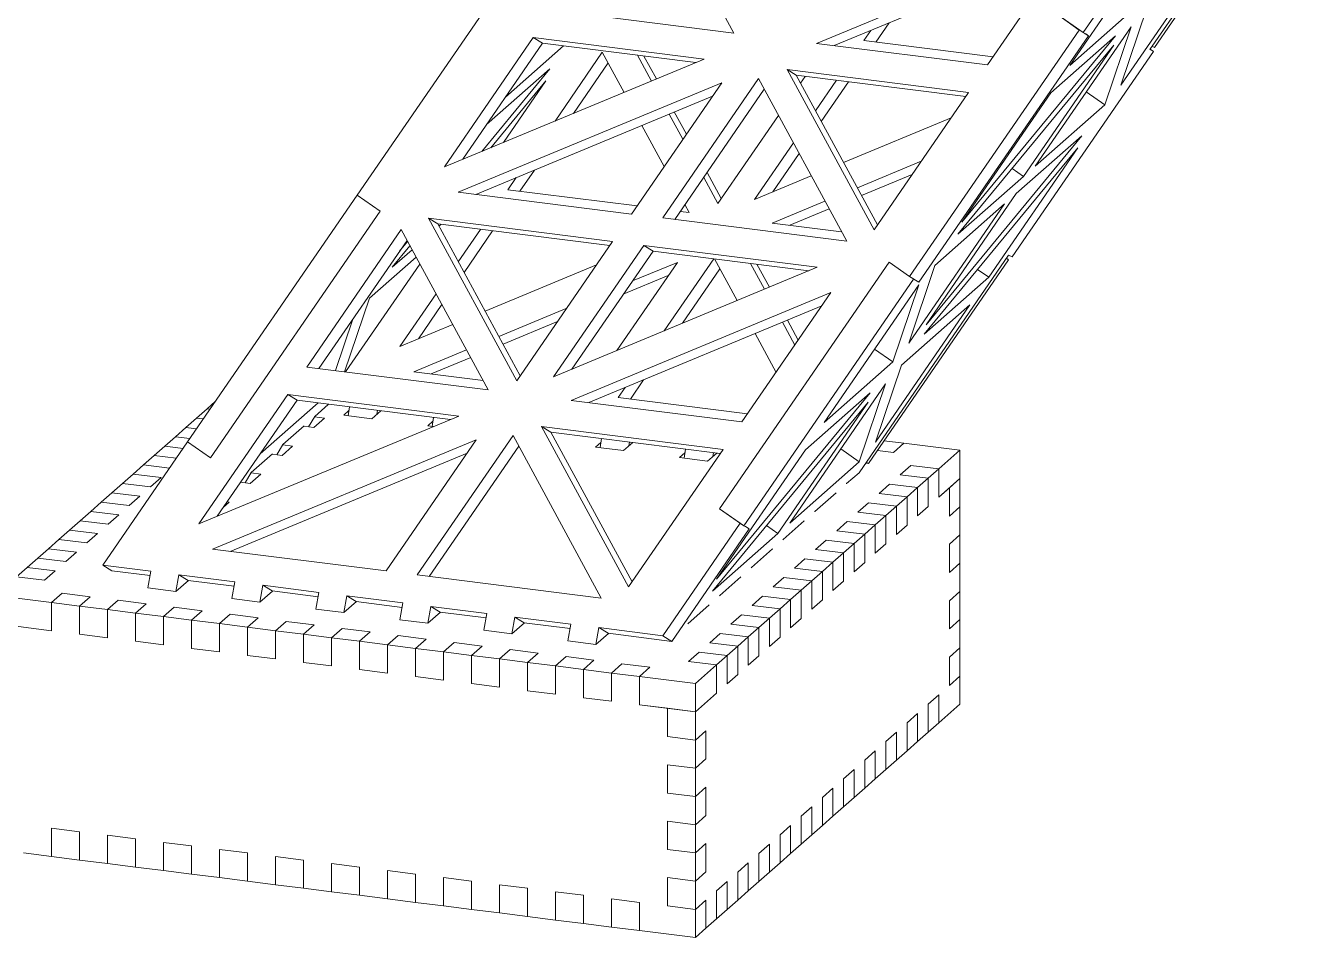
# Model space of a CAD drawing. Header units: millimetres. Extents: x 6136 to 7046, y 1563 to 2173.
# Drawn here: x 6804.89 to 6850.62, y 1646.09 to 1679 of the extents above; entities that cross this region are included whole.
import ezdxf

# ---------------------------------------------------------------- set-up
doc = ezdxf.new("R2010")
doc.units = ezdxf.units.MM
doc.header["$LTSCALE"] = 0.5
doc.layers.get('0').update_dxf_attribs({"color": 255})

# ---------------------------------------------------------------- blocks, each defined once
blk = doc.blocks.new('eiffel')
at = {"color": 3, "linetype": 'Continuous', "lineweight": 15}
for p, q in [((-62.982, -190.769), (-55.9, -180.473)), ((-62.758, -190.668), (-55.831, -180.598)), ((-88.205, -181.905), (-83.843, -189.935)), ((-66.332, -189.911), (-62.082, -183.733)), ((-62.265, -184.675), (-67.001, -191.559)), ((-79.689, -190.458), (-66.669, -185.057)), ((-71.126, -191.537), (-66.669, -185.057)), ((-94.215, -185.706), (-102.714, -198.062)), ((-78.809, -190.569), (-67.128, -185.723)), ((-64.438, -192.547), (-59.702, -185.663)), ((-63.563, -188.527), (-67.001, -191.559)), ((-83.843, -189.935), (-92.94, -188.789)), ((-66.332, -189.911), (-67.555, -189.065)), ((-67.555, -189.065), (-66.526, -189.785)), ((-64.438, -192.547), (-63.141, -188.695)), ((-77.327, -190.317), (-76.978, -189.81)), ((-76.721, -190.393), (-76.057, -189.428)), ((-75.025, -202.141), (-66.526, -189.785)), ((-68.734, -196.605), (-63.932, -189.624)), ((-66.526, -189.785), (-66.423, -189.848)), ((-63.932, -189.624), (-65.247, -193.53)), ((-93.887, -190.164), (-98.344, -196.644)), ((-93.424, -190.449), (-97.423, -196.262)), ((-93.887, -190.164), (-85.324, -191.243)), ((-93.424, -190.449), (-93.887, -190.164)), ((-93.424, -190.449), (-85.742, -191.417)), ((-71.126, -191.537), (-79.689, -190.458)), ((-70.848, -191.133), (-77.327, -190.317)), ((-74.563, -202.425), (-66.063, -190.069)), ((-64.711, -190.08), (-72.404, -199.414)), ((-67.947, -192.934), (-64.711, -190.08)), ((-66.157, -189.995), (-66.332, -189.911)), ((-66.279, -189.936), (-66.063, -190.069)), ((-66.195, -189.977), (-66.063, -190.069)), ((-66.161, -190), (-66.157, -189.995)), ((-92.372, -190.581), (-95.279, -193.145)), ((-90.43, -190.902), (-92.798, -194.344)), ((-90.43, -190.902), (-89.34, -192.909)), ((-87.97, -192.341), (-88.672, -191.047)), ((-87.718, -192.236), (-88.341, -191.089)), ((-72.609, -200.022), (-64.801, -190.549)), ((-69.891, -201.15), (-62.808, -190.854)), ((-64.801, -190.549), (-69.324, -197.125)), ((-62.808, -190.854), (-62.982, -190.769)), ((-62.965, -190.745), (-62.808, -190.854)), ((-62.867, -190.601), (-62.758, -190.668)), ((-85.324, -191.243), (-98.344, -196.644)), ((-93.055, -191.725), (-96.469, -195.866)), ((-96.225, -194.52), (-93.055, -191.725)), ((-90.14, -191.436), (-91.877, -193.962)), ((-81.17, -191.767), (-72.073, -192.913)), ((-76.808, -199.797), (-81.17, -191.767)), ((-80.707, -192.051), (-81.17, -191.767)), ((-97.656, -197.911), (-84.441, -192.43)), ((-96.018, -195.68), (-93.259, -192.332)), ((-95.38, -195.415), (-93.259, -192.332)), ((-84.441, -192.43), (-88.965, -199.006)), ((-87.403, -199.203), (-82.601, -192.222)), ((-82.601, -192.222), (-78.178, -200.365)), ((-76.636, -199.547), (-80.707, -192.051)), ((-80.707, -192.051), (-72.216, -193.121)), ((-80.256, -192.108), (-80.491, -192.449)), ((-79.742, -193.828), (-78.694, -192.305)), ((-79.452, -194.362), (-78.089, -192.381)), ((-86.797, -199.279), (-82.311, -192.757)), ((-76.808, -199.797), (-72.073, -192.913)), ((-67.947, -192.934), (-72.404, -199.414)), ((-65.247, -193.53), (-66.177, -192.887)), ((-96.775, -198.022), (-84.9, -193.096)), ((-65.247, -193.53), (-68.734, -196.605)), ((-86.386, -195.257), (-87.07, -193.996)), ((-86.214, -195.006), (-86.819, -193.892)), ((-81.601, -194.063), (-84.637, -198.476)), ((-72.946, -194.183), (-78.335, -196.418)), ((-88.441, -194.565), (-87.324, -196.62)), ((-82.797, -198.269), (-80.852, -195.442)), ((-66.395, -195.083), (-74.204, -204.557)), ((-69.68, -197.98), (-66.395, -195.083)), ((-81.876, -197.887), (-80.562, -195.977)), ((-74.294, -205.025), (-66.6, -195.691)), ((-71.057, -202.171), (-66.6, -195.691)), ((-93.83, -196.8), (-94.56, -197.862)), ((-77.647, -197.685), (-74.441, -196.355)), ((-69.896, -196.73), (-69.324, -197.125)), ((-94.75, -197.182), (-95.165, -197.786)), ((-84.637, -198.476), (-85.347, -197.17)), ((-84.465, -198.226), (-85.174, -196.92)), ((-79.957, -197.091), (-82.797, -198.269)), ((-77.436, -198.074), (-74.899, -197.021)), ((-69.324, -197.125), (-72.609, -200.022)), ((-111.213, -210.418), (-102.714, -198.062)), ((-101.568, -198.863), (-102.714, -198.062)), ((-88.965, -199.006), (-97.656, -197.911)), ((-88.687, -198.602), (-95.165, -197.786)), ((-74.204, -204.557), (-69.68, -197.98)), ((-86.285, -198.534), (-86.069, -198.932)), ((-81.914, -199.455), (-79.269, -198.358)), ((-81.034, -199.566), (-79.058, -198.746)), ((-70.271, -198.501), (-75.073, -205.482)), ((-73.757, -201.576), (-70.271, -198.501)), ((-110.067, -211.22), (-101.568, -198.863)), ((-99.136, -199.22), (-89.911, -200.382)), ((-94.713, -207.363), (-99.136, -199.22)), ((-98.674, -199.504), (-99.136, -199.22)), ((-78.178, -200.365), (-87.403, -199.203)), ((-86.069, -198.932), (-86.519, -198.875)), ((-100.506, -199.788), (-105.242, -206.672)), ((-100.506, -199.788), (-96.145, -207.818)), ((-94.541, -207.113), (-98.674, -199.504)), ((-98.674, -199.504), (-90.055, -200.59)), ((-98.523, -199.523), (-98.618, -199.607)), ((-96.533, -199.774), (-97.647, -201.394)), ((-95.927, -199.85), (-97.357, -201.928)), ((-78.434, -199.894), (-81.914, -199.455)), ((-100.216, -200.323), (-104.636, -206.749)), ((-100.953, -201.666), (-100.069, -200.594)), ((-100.187, -200.377), (-100.591, -200.867)), ((-89.911, -200.382), (-94.713, -207.363)), ((-92.873, -207.155), (-88.349, -200.579)), ((-88.349, -200.579), (-79.659, -201.674)), ((-88.349, -200.579), (-87.887, -200.863)), ((-102.101, -203.22), (-99.763, -201.158)), ((-99.961, -200.792), (-100.953, -201.666)), ((-91.952, -206.773), (-87.887, -200.863)), ((-87.887, -200.863), (-80.077, -201.847)), ((-87.327, -204.855), (-84.845, -201.246)), ((-84.809, -201.251), (-83.675, -203.34)), ((-77.564, -211.968), (-70.065, -201.066)), ((-77.088, -211.501), (-70.067, -201.294)), ((-70.176, -201.227), (-70.067, -201.294)), ((-70.067, -201.294), (-70.172, -201.221)), ((-70.065, -201.066), (-69.891, -201.15)), ((-103.292, -206.918), (-99.572, -201.509)), ((-90.718, -201.555), (-96.302, -203.871)), ((-79.659, -201.674), (-92.873, -207.155)), ((-86.667, -201.427), (-89.702, -205.84)), ((-88.917, -202.36), (-86.667, -201.427)), ((-86.406, -204.473), (-84.536, -201.754)), ((-84.554, -213.777), (-76.055, -201.421)), ((-82.304, -202.771), (-83.007, -201.478)), ((-82.053, -202.667), (-82.676, -201.519)), ((-75.025, -202.141), (-76.055, -201.421)), ((-75.073, -205.482), (-73.757, -201.576)), ((-71.057, -202.171), (-71.62, -201.782)), ((-89.375, -203.026), (-87.125, -202.093)), ((-83.33, -214.623), (-74.831, -202.267)), ((-74.567, -202.558), (-79.302, -209.442)), ((-74.567, -202.558), (-75.864, -206.41)), ((-74.563, -202.425), (-75.025, -202.141)), ((-74.831, -202.267), (-74.923, -202.204)), ((-74.831, -202.267), (-74.778, -202.292)), ((-71.057, -202.171), (-74.294, -205.025)), ((-103.344, -206.911), (-102.101, -203.22)), ((-98.758, -203.008), (-100.569, -205.641)), ((-91.991, -208.342), (-78.971, -202.941)), ((-83.428, -209.421), (-78.971, -202.941)), ((-98.467, -203.542), (-99.648, -205.259)), ((-95.614, -205.138), (-92.213, -203.727)), ((-91.11, -208.453), (-79.429, -203.607)), ((-76.739, -210.431), (-72.004, -203.547)), ((-75.442, -206.579), (-72.004, -203.547)), ((-102.936, -204.277), (-103.804, -206.853)), ((-95.402, -205.527), (-92.671, -204.394)), ((-80.782, -205.574), (-81.405, -204.427)), ((-80.61, -205.324), (-81.154, -204.322)), ((-97.923, -204.544), (-100.569, -205.641)), ((-82.775, -204.995), (-81.72, -206.938)), ((-75.864, -206.41), (-76.78, -205.776)), ((-99.881, -206.908), (-97.235, -205.811)), ((-99, -207.019), (-97.024, -206.2)), ((-75.864, -206.41), (-79.302, -209.442)), ((-96.145, -207.818), (-105.242, -206.672)), ((-99.881, -206.908), (-96.401, -207.347)), ((-76.739, -210.431), (-75.442, -206.579)), ((-89.023, -208.276), (-88.359, -207.311)), ((-81.035, -214.488), (-76.233, -207.507)), ((-76.233, -207.507), (-77.549, -211.413)), ((-106.188, -208.048), (-110.645, -214.528)), ((-106.188, -208.048), (-97.625, -209.127)), ((-105.726, -208.332), (-106.188, -208.048)), ((-89.628, -208.2), (-89.28, -207.693)), ((-89.628, -208.2), (-83.15, -209.016)), ((-77.012, -207.964), (-84.706, -217.298)), ((-80.249, -210.818), (-77.012, -207.964)), ((-110.234, -208.76), (-110.764, -209.228)), ((-110.234, -208.76), (-109.825, -208.399)), ((-110.086, -208.779), (-110.234, -208.76)), ((-105.726, -208.332), (-109.724, -214.146)), ((-107.58, -211.028), (-104.673, -208.465)), ((-105.726, -208.332), (-98.043, -209.3)), ((-104.843, -209.155), (-104.163, -208.556)), ((-104.163, -208.556), (-104.146, -208.531)), ((-103.125, -208.854), (-103.39, -209.088)), ((-103.091, -208.664), (-103.171, -209.116)), ((-101.987, -209.265), (-101.529, -208.861)), ((-101.721, -209.031), (-101.688, -208.841)), ((-83.428, -209.421), (-91.991, -208.342)), ((-84.91, -217.906), (-77.102, -208.432)), ((-77.102, -208.432), (-81.626, -215.009)), ((-111.295, -209.696), (-110.764, -209.228)), ((-110.424, -209.271), (-110.764, -209.228)), ((-97.625, -209.127), (-110.645, -214.528)), ((-105.15, -209.668), (-104.843, -209.155)), ((-104.887, -209.701), (-104.356, -209.233)), ((-104.356, -209.233), (-104.852, -209.171)), ((-103.39, -209.088), (-101.987, -209.265)), ((-98.915, -209.384), (-99.18, -209.618)), ((-98.881, -209.194), (-98.962, -209.646)), ((-112.355, -210.631), (-111.825, -210.163)), ((-111.295, -209.696), (-111.825, -210.163)), ((-111.101, -210.255), (-111.825, -210.163)), ((-110.763, -209.763), (-111.295, -209.696)), ((-106.434, -210.558), (-105.373, -209.623)), ((-105.39, -209.638), (-104.887, -209.701)), ((-105.373, -209.623), (-105.382, -209.639)), ((-99.704, -217.087), (-94.903, -210.106)), ((-99.18, -209.618), (-98.897, -209.654)), ((-94.903, -210.106), (-90.48, -218.249)), ((-93.471, -209.65), (-84.374, -210.796)), ((-89.11, -217.68), (-93.471, -209.65)), ((-93.009, -209.934), (-93.471, -209.65)), ((-88.937, -217.43), (-93.009, -209.934)), ((-93.009, -209.934), (-84.517, -211.004)), ((-111.213, -210.418), (-115.463, -216.596)), ((-112.355, -210.631), (-112.886, -211.099)), ((-111.439, -210.746), (-112.355, -210.631)), ((-111.213, -210.418), (-110.067, -211.22)), ((-110.063, -211.214), (-111.213, -210.418)), ((-109.957, -215.795), (-96.743, -210.313)), ((-106.741, -211.071), (-106.434, -210.558)), ((-106.478, -211.104), (-105.947, -210.637)), ((-105.947, -210.637), (-106.443, -210.574)), ((-96.743, -210.313), (-101.267, -216.89)), ((-99.099, -217.163), (-94.612, -210.64)), ((-90.496, -210.445), (-90.762, -210.679)), ((-90.762, -210.679), (-89.359, -210.856)), ((-90.463, -210.255), (-90.543, -210.707)), ((-89.359, -210.856), (-88.901, -210.452)), ((-89.11, -217.68), (-84.374, -210.796)), ((-89.093, -210.622), (-89.06, -210.432)), ((-86.253, -210.785), (-86.334, -211.237)), ((-80.249, -210.818), (-84.706, -217.298)), ((-78.478, -210.77), (-77.549, -211.413)), ((-76.643, -210.854), (-75.841, -210.955)), ((-76.305, -210.362), (-75.311, -210.488)), ((-75.841, -210.955), (-75.311, -210.488)), ((-72.504, -210.841), (-75.311, -210.488)), ((-73.565, -211.777), (-72.504, -210.841)), ((-72.504, -210.841), (-72.504, -212.255)), ((-113.416, -211.566), (-112.886, -211.099)), ((-111.778, -211.238), (-112.886, -211.099)), ((-109.077, -215.906), (-97.201, -210.979)), ((-108.025, -211.961), (-106.964, -211.026)), ((-106.981, -211.041), (-106.478, -211.104)), ((-106.964, -211.026), (-106.973, -211.042)), ((-86.287, -210.975), (-86.552, -211.209)), ((-86.552, -211.209), (-85.149, -211.386)), ((-85.149, -211.386), (-84.691, -210.982)), ((-84.884, -211.152), (-84.85, -210.962)), ((-81.035, -214.488), (-77.549, -211.413)), ((-77.231, -211.483), (-77.088, -211.501)), ((-77.197, -211.434), (-77.088, -211.501)), ((-114.477, -212.502), (-113.946, -212.034)), ((-113.416, -211.566), (-113.946, -212.034)), ((-112.543, -212.211), (-113.946, -212.034)), ((-112.116, -211.73), (-113.416, -211.566)), ((-108.332, -212.474), (-108.025, -211.961)), ((-108.069, -212.507), (-107.538, -212.04)), ((-107.538, -212.04), (-108.034, -211.977)), ((-78.183, -212.514), (-77.564, -211.968)), ((-74.968, -211.6), (-75.499, -212.067)), ((-75.499, -212.067), (-74.095, -212.244)), ((-74.968, -211.6), (-73.565, -211.777)), ((-73.565, -211.777), (-74.095, -212.244)), ((-73.565, -213.191), (-73.565, -211.777)), ((-114.477, -212.502), (-115.007, -212.97)), ((-113.074, -212.679), (-114.477, -212.502)), ((-113.074, -212.679), (-112.543, -212.211)), ((-108.555, -212.446), (-108.069, -212.507)), ((-78.193, -212.53), (-78.183, -212.514)), ((-76.029, -212.535), (-76.559, -213.003)), ((-76.029, -212.535), (-74.626, -212.712)), ((-74.626, -212.712), (-75.156, -213.18)), ((-74.626, -212.712), (-74.095, -212.244)), ((-74.626, -214.126), (-74.626, -212.712)), ((-74.095, -212.244), (-74.095, -213.658)), ((-72.504, -212.255), (-73.565, -213.191)), ((-73.035, -212.723), (-73.565, -213.191)), ((-73.035, -212.723), (-72.504, -212.255)), ((-73.035, -212.723), (-73.035, -214.137)), ((-72.504, -212.255), (-72.504, -213.67)), ((-115.537, -213.437), (-115.007, -212.97)), ((-113.604, -213.146), (-115.007, -212.97)), ((-114.134, -213.614), (-113.604, -213.146)), ((-79.774, -213.917), (-78.714, -212.982)), ((-78.714, -212.982), (-78.723, -212.997)), ((-76.559, -213.003), (-75.156, -213.18)), ((-75.686, -213.647), (-75.156, -213.18)), ((-75.156, -213.18), (-75.156, -214.594)), ((-116.598, -214.373), (-116.068, -213.905)), ((-115.537, -213.437), (-116.068, -213.905)), ((-114.665, -214.082), (-116.068, -213.905)), ((-114.134, -213.614), (-115.537, -213.437)), ((-109.413, -213.693), (-109.129, -213.443)), ((-109.129, -213.443), (-109.232, -213.43)), ((-83.33, -214.623), (-84.554, -213.777)), ((-84.554, -213.777), (-83.525, -214.497)), ((-79.784, -213.933), (-79.774, -213.917)), ((-77.09, -213.471), (-77.62, -213.938)), ((-77.62, -213.938), (-76.217, -214.115)), ((-77.09, -213.471), (-75.686, -213.647)), ((-75.686, -213.647), (-76.217, -214.115)), ((-75.686, -215.062), (-75.686, -213.647)), ((-74.095, -213.658), (-74.626, -214.126)), ((-73.035, -214.137), (-72.504, -213.67)), ((-72.504, -215.084), (-72.504, -213.67)), ((-116.598, -214.373), (-117.128, -214.84)), ((-115.195, -214.549), (-116.598, -214.373)), ((-115.195, -214.549), (-114.665, -214.082)), ((-87.401, -220.132), (-83.525, -214.497)), ((-83.525, -214.497), (-83.422, -214.56)), ((-83.156, -214.707), (-83.33, -214.623)), ((-83.277, -214.649), (-83.062, -214.781)), ((-81.626, -215.009), (-82.197, -214.614)), ((-81.365, -215.32), (-80.305, -214.385)), ((-80.305, -214.385), (-80.314, -214.401)), ((-78.15, -214.406), (-78.681, -214.874)), ((-78.15, -214.406), (-76.747, -214.583)), ((-76.747, -214.583), (-77.277, -215.05)), ((-76.747, -214.583), (-76.217, -214.115)), ((-76.747, -215.997), (-76.747, -214.583)), ((-76.217, -214.115), (-76.217, -215.529)), ((-75.156, -214.594), (-75.686, -215.062)), ((-117.659, -215.308), (-118.189, -215.776)), ((-117.659, -215.308), (-117.128, -214.84)), ((-116.256, -215.485), (-117.659, -215.308)), ((-115.725, -215.017), (-117.128, -214.84)), ((-116.256, -215.485), (-115.725, -215.017)), ((-86.938, -220.416), (-83.062, -214.781)), ((-84.91, -217.906), (-81.626, -215.009)), ((-83.194, -214.689), (-83.062, -214.781)), ((-83.16, -214.713), (-83.156, -214.707)), ((-78.681, -214.874), (-77.277, -215.05)), ((-77.808, -215.518), (-77.277, -215.05)), ((-77.277, -215.05), (-77.277, -216.465)), ((-72.504, -215.084), (-73.035, -215.551)), ((-72.504, -215.084), (-72.504, -216.498)), ((-118.719, -216.244), (-118.189, -215.776)), ((-116.786, -215.953), (-118.189, -215.776)), ((-109.957, -215.795), (-101.267, -216.89)), ((-82.956, -216.723), (-81.896, -215.788)), ((-81.896, -215.788), (-81.905, -215.804)), ((-81.375, -215.336), (-81.365, -215.32)), ((-79.211, -215.341), (-79.741, -215.809)), ((-79.741, -215.809), (-78.338, -215.986)), ((-79.211, -215.341), (-77.808, -215.518)), ((-77.808, -215.518), (-78.338, -215.986)), ((-77.808, -216.932), (-77.808, -215.518)), ((-76.217, -215.529), (-76.747, -215.997)), ((-73.035, -215.551), (-73.035, -216.966)), ((-118.719, -216.244), (-119.25, -216.711)), ((-117.316, -216.42), (-118.719, -216.244)), ((-117.316, -216.42), (-116.786, -215.953)), ((-80.272, -216.277), (-80.802, -216.745)), ((-80.272, -216.277), (-78.868, -216.454)), ((-78.868, -216.454), (-79.399, -216.921)), ((-78.868, -216.454), (-78.338, -215.986)), ((-78.868, -217.868), (-78.868, -216.454)), ((-78.338, -215.986), (-78.338, -217.4)), ((-77.277, -216.465), (-77.808, -216.932)), ((-73.035, -216.966), (-72.504, -216.498)), ((-72.504, -217.912), (-72.504, -216.498)), ((-119.78, -217.179), (-119.25, -216.711)), ((-118.377, -217.356), (-119.78, -217.179)), ((-117.847, -216.888), (-119.25, -216.711)), ((-118.377, -217.356), (-117.847, -216.888)), ((-115.463, -216.596), (-113.052, -216.9)), ((-115.001, -216.88), (-115.463, -216.596)), ((-115.001, -216.88), (-113.091, -217.121)), ((-113.052, -216.9), (-113.201, -217.741)), ((-111.798, -217.917), (-111.648, -217.077)), ((-111.648, -217.077), (-108.842, -217.43)), ((-111.186, -217.361), (-111.648, -217.077)), ((-99.704, -217.087), (-90.48, -218.249)), ((-84.547, -218.126), (-83.487, -217.191)), ((-83.487, -217.191), (-83.496, -217.207)), ((-82.966, -216.739), (-82.956, -216.723)), ((-81.332, -217.212), (-81.863, -217.68)), ((-81.332, -217.212), (-79.929, -217.389)), ((-80.802, -216.745), (-79.399, -216.921)), ((-79.929, -217.389), (-79.399, -216.921)), ((-79.399, -216.921), (-79.399, -218.336)), ((-113.201, -217.741), (-111.798, -217.917)), ((-111.798, -217.917), (-111.169, -217.363)), ((-111.19, -217.381), (-111.186, -217.361)), ((-111.186, -217.361), (-108.881, -217.651)), ((-108.842, -217.43), (-108.991, -218.271)), ((-107.588, -218.448), (-107.439, -217.607)), ((-107.439, -217.607), (-104.633, -217.961)), ((-106.977, -217.891), (-107.439, -217.607)), ((-81.863, -217.68), (-80.459, -217.857)), ((-79.929, -217.389), (-80.459, -217.857)), ((-79.929, -218.803), (-79.929, -217.389)), ((-78.338, -217.4), (-78.868, -217.868)), ((-120.841, -218.114), (-118.034, -218.468)), ((-117.504, -218), (-118.034, -218.468)), ((-118.034, -218.468), (-118.034, -219.882)), ((-116.631, -218.645), (-118.034, -218.468)), ((-116.101, -218.177), (-117.504, -218)), ((-116.101, -218.177), (-116.631, -218.645)), ((-114.698, -218.354), (-115.228, -218.821)), ((-113.295, -218.531), (-114.698, -218.354)), ((-108.991, -218.271), (-107.588, -218.448)), ((-107.588, -218.448), (-106.96, -217.893)), ((-106.98, -217.911), (-106.977, -217.891)), ((-106.977, -217.891), (-104.672, -218.182)), ((-104.633, -217.961), (-104.782, -218.801)), ((-103.379, -218.978), (-103.23, -218.137)), ((-103.379, -218.978), (-102.75, -218.424)), ((-103.23, -218.137), (-100.424, -218.491)), ((-102.767, -218.422), (-103.23, -218.137)), ((-102.771, -218.442), (-102.767, -218.422)), ((-102.767, -218.422), (-100.463, -218.712)), ((-84.557, -218.142), (-84.547, -218.126)), ((-82.393, -218.148), (-82.923, -218.615)), ((-82.393, -218.148), (-80.99, -218.324)), ((-80.99, -218.324), (-81.52, -218.792)), ((-80.99, -218.324), (-80.459, -217.857)), ((-80.99, -219.739), (-80.99, -218.324)), ((-80.459, -217.857), (-80.459, -219.271)), ((-79.399, -218.336), (-79.929, -218.803)), ((-72.504, -217.912), (-73.035, -218.38)), ((-73.035, -218.38), (-73.035, -219.794)), ((-72.504, -217.912), (-72.504, -219.326)), ((-116.631, -220.059), (-116.631, -218.645)), ((-116.631, -218.645), (-115.228, -218.821)), ((-115.228, -218.821), (-115.228, -220.236)), ((-113.825, -218.998), (-115.228, -218.821)), ((-113.295, -218.531), (-113.825, -218.998)), ((-113.825, -220.412), (-113.825, -218.998)), ((-113.825, -218.998), (-112.422, -219.175)), ((-111.892, -218.707), (-112.422, -219.175)), ((-110.489, -218.884), (-111.892, -218.707)), ((-110.489, -218.884), (-111.019, -219.352)), ((-109.085, -219.061), (-109.616, -219.529)), ((-107.682, -219.238), (-109.085, -219.061)), ((-104.782, -218.801), (-103.379, -218.978)), ((-100.424, -218.491), (-100.573, -219.332)), ((-99.17, -219.508), (-99.02, -218.668)), ((-99.17, -219.508), (-98.541, -218.954)), ((-99.02, -218.668), (-96.214, -219.021)), ((-98.558, -218.952), (-99.02, -218.668)), ((-98.561, -218.972), (-98.558, -218.952)), ((-98.558, -218.952), (-96.253, -219.242)), ((-96.214, -219.021), (-96.363, -219.862)), ((-86.138, -219.53), (-85.078, -218.594)), ((-85.078, -218.594), (-85.087, -218.61)), ((-83.454, -219.083), (-83.984, -219.551)), ((-83.454, -219.083), (-82.05, -219.26)), ((-82.923, -218.615), (-81.52, -218.792)), ((-82.05, -219.26), (-81.52, -218.792)), ((-81.52, -218.792), (-81.52, -220.206)), ((-118.034, -219.882), (-120.841, -219.529)), ((-112.422, -219.175), (-112.422, -220.589)), ((-111.019, -219.352), (-112.422, -219.175)), ((-111.019, -220.766), (-111.019, -219.352)), ((-111.019, -219.352), (-109.616, -219.529)), ((-109.616, -219.529), (-109.616, -220.943)), ((-108.213, -219.705), (-109.616, -219.529)), ((-107.682, -219.238), (-108.213, -219.705)), ((-108.213, -221.12), (-108.213, -219.705)), ((-108.213, -219.705), (-106.81, -219.882)), ((-106.279, -219.414), (-106.81, -219.882)), ((-104.876, -219.591), (-106.279, -219.414)), ((-104.876, -219.591), (-105.406, -220.059)), ((-100.573, -219.332), (-99.17, -219.508)), ((-94.96, -220.039), (-94.811, -219.198)), ((-94.96, -220.039), (-94.332, -219.484)), ((-94.811, -219.198), (-92.005, -219.551)), ((-94.349, -219.482), (-94.811, -219.198)), ((-94.352, -219.502), (-94.349, -219.482)), ((-94.349, -219.482), (-92.044, -219.773)), ((-92.005, -219.551), (-92.154, -220.392)), ((-90.751, -220.569), (-90.602, -219.728)), ((-90.602, -219.728), (-87.401, -220.132)), ((-90.139, -220.013), (-90.602, -219.728)), ((-86.148, -219.545), (-86.138, -219.53)), ((-83.984, -219.551), (-82.581, -219.728)), ((-83.111, -220.195), (-82.581, -219.728)), ((-82.05, -219.26), (-82.581, -219.728)), ((-82.581, -219.728), (-82.581, -221.142)), ((-82.05, -220.674), (-82.05, -219.26)), ((-80.459, -219.271), (-80.99, -219.739)), ((-73.035, -219.794), (-72.504, -219.326)), ((-72.504, -220.741), (-72.504, -219.326)), ((-115.228, -220.236), (-116.631, -220.059)), ((-106.81, -219.882), (-106.81, -221.296)), ((-105.406, -220.059), (-106.81, -219.882)), ((-105.406, -221.473), (-105.406, -220.059)), ((-105.406, -220.059), (-104.003, -220.236)), ((-103.473, -219.768), (-104.003, -220.236)), ((-104.003, -220.236), (-104.003, -221.65)), ((-102.6, -220.412), (-104.003, -220.236)), ((-102.07, -219.945), (-103.473, -219.768)), ((-102.07, -219.945), (-102.6, -220.412)), ((-100.667, -220.122), (-101.197, -220.589)), ((-99.264, -220.298), (-100.667, -220.122)), ((-99.264, -220.298), (-99.794, -220.766)), ((-96.363, -219.862), (-94.96, -220.039)), ((-90.751, -220.569), (-90.122, -220.015)), ((-90.143, -220.033), (-90.139, -220.013)), ((-90.139, -220.013), (-86.938, -220.416)), ((-86.938, -220.416), (-87.401, -220.132)), ((-84.514, -220.018), (-85.044, -220.486)), ((-84.514, -220.018), (-83.111, -220.195)), ((-83.111, -220.195), (-83.641, -220.663)), ((-83.111, -221.609), (-83.111, -220.195)), ((-81.52, -220.206), (-82.05, -220.674)), ((-112.422, -220.589), (-113.825, -220.412)), ((-109.616, -220.943), (-111.019, -220.766)), ((-102.6, -221.827), (-102.6, -220.412)), ((-102.6, -220.412), (-101.197, -220.589)), ((-101.197, -220.589), (-101.197, -222.003)), ((-99.794, -220.766), (-101.197, -220.589)), ((-99.794, -222.18), (-99.794, -220.766)), ((-99.794, -220.766), (-98.391, -220.943)), ((-97.86, -220.475), (-98.391, -220.943)), ((-98.391, -220.943), (-98.391, -222.357)), ((-96.988, -221.12), (-98.391, -220.943)), ((-96.457, -220.652), (-97.86, -220.475)), ((-96.457, -220.652), (-96.988, -221.12)), ((-95.054, -220.829), (-95.585, -221.296)), ((-93.651, -221.005), (-95.054, -220.829)), ((-93.651, -221.005), (-94.181, -221.473)), ((-92.154, -220.392), (-90.751, -220.569)), ((-85.575, -220.954), (-86.105, -221.422)), ((-85.575, -220.954), (-84.172, -221.131)), ((-85.044, -220.486), (-83.641, -220.663)), ((-84.172, -221.131), (-83.641, -220.663)), ((-83.641, -220.663), (-83.641, -222.077)), ((-72.504, -220.741), (-73.035, -221.208)), ((-72.504, -220.741), (-72.504, -222.155)), ((-106.81, -221.296), (-108.213, -221.12)), ((-104.003, -221.65), (-105.406, -221.473)), ((-96.988, -222.534), (-96.988, -221.12)), ((-96.988, -221.12), (-95.585, -221.296)), ((-95.585, -221.296), (-95.585, -222.711)), ((-94.181, -221.473), (-95.585, -221.296)), ((-94.181, -222.887), (-94.181, -221.473)), ((-94.181, -221.473), (-92.778, -221.65)), ((-92.248, -221.182), (-92.778, -221.65)), ((-92.778, -221.65), (-92.778, -223.064)), ((-91.375, -221.827), (-92.778, -221.65)), ((-90.845, -221.359), (-92.248, -221.182)), ((-90.845, -221.359), (-91.375, -221.827)), ((-89.442, -221.536), (-89.972, -222.003)), ((-88.039, -221.713), (-89.442, -221.536)), ((-86.105, -221.422), (-84.702, -221.598)), ((-85.763, -222.534), (-84.702, -221.598)), ((-84.172, -221.131), (-84.702, -221.598)), ((-84.702, -221.598), (-84.702, -223.013)), ((-84.172, -222.545), (-84.172, -221.131)), ((-82.581, -221.142), (-83.111, -221.609)), ((-73.035, -221.208), (-73.035, -222.623)), ((-101.197, -222.003), (-102.6, -221.827)), ((-98.391, -222.357), (-99.794, -222.18)), ((-91.375, -223.241), (-91.375, -221.827)), ((-91.375, -221.827), (-89.972, -222.003)), ((-89.972, -222.003), (-89.972, -223.418)), ((-88.569, -222.18), (-89.972, -222.003)), ((-88.039, -221.713), (-88.569, -222.18)), ((-88.569, -223.594), (-88.569, -222.18)), ((-88.569, -222.18), (-85.763, -222.534)), ((-83.641, -222.077), (-84.172, -222.545)), ((-73.035, -222.623), (-72.504, -222.155)), ((-72.504, -223.569), (-72.504, -222.155)), ((-95.585, -222.711), (-96.988, -222.534)), ((-92.778, -223.064), (-94.181, -222.887)), ((-85.763, -222.534), (-85.763, -223.948)), ((-89.972, -223.418), (-91.375, -223.241)), ((-84.702, -223.013), (-85.763, -223.948)), ((-73.565, -223.09), (-74.095, -223.558)), ((-74.095, -223.558), (-74.095, -224.972)), ((-73.565, -223.09), (-73.565, -224.504)), ((-87.166, -223.771), (-88.569, -223.594)), ((-85.763, -223.948), (-88.569, -223.594)), ((-87.166, -223.771), (-87.166, -225.185)), ((-87.166, -223.771), (-85.763, -223.948)), ((-85.763, -223.948), (-85.763, -225.362)), ((-74.626, -224.026), (-75.156, -224.493)), ((-74.626, -224.026), (-74.626, -225.44)), ((-73.565, -224.504), (-72.504, -223.569)), ((-75.156, -224.493), (-75.156, -225.908)), ((-73.565, -224.504), (-74.095, -224.972)), ((-87.166, -225.185), (-85.763, -225.362)), ((-85.232, -224.894), (-85.763, -225.362)), ((-85.763, -226.776), (-85.763, -225.362)), ((-85.232, -226.309), (-85.232, -224.894)), ((-75.686, -224.961), (-76.217, -225.429)), ((-76.217, -225.429), (-76.217, -226.843)), ((-75.686, -224.961), (-75.686, -226.375)), ((-74.626, -225.44), (-75.156, -225.908)), ((-74.626, -225.44), (-74.095, -224.972)), ((-76.747, -225.896), (-77.277, -226.364)), ((-76.747, -225.896), (-76.747, -227.311)), ((-75.686, -226.375), (-75.156, -225.908)), ((-85.763, -226.776), (-87.166, -226.6)), ((-87.166, -226.6), (-87.166, -228.014)), ((-85.232, -226.309), (-85.763, -226.776)), ((-77.277, -226.364), (-77.277, -227.778)), ((-75.686, -226.375), (-76.217, -226.843)), ((-85.763, -226.776), (-85.763, -228.191)), ((-77.808, -226.832), (-78.338, -227.3)), ((-78.338, -227.3), (-78.338, -228.714)), ((-77.808, -226.832), (-77.808, -228.246)), ((-76.747, -227.311), (-77.277, -227.778)), ((-76.747, -227.311), (-76.217, -226.843)), ((-85.232, -227.723), (-85.763, -228.191)), ((-85.232, -229.137), (-85.232, -227.723)), ((-78.868, -227.767), (-79.399, -228.235)), ((-78.868, -227.767), (-78.868, -229.182)), ((-77.808, -228.246), (-77.277, -227.778)), ((-87.166, -228.014), (-85.763, -228.191)), ((-85.763, -229.605), (-85.763, -228.191)), ((-79.399, -228.235), (-79.399, -229.649)), ((-77.808, -228.246), (-78.338, -228.714)), ((-85.232, -229.137), (-85.763, -229.605)), ((-79.929, -228.703), (-80.459, -229.17)), ((-80.459, -229.17), (-80.459, -230.585)), ((-79.929, -228.703), (-79.929, -230.117)), ((-78.868, -229.182), (-79.399, -229.649)), ((-78.868, -229.182), (-78.338, -228.714)), ((-116.631, -229.958), (-118.034, -229.782)), ((-118.034, -229.782), (-118.034, -231.196)), ((-85.763, -229.605), (-87.166, -229.428)), ((-87.166, -229.428), (-87.166, -230.842)), ((-85.763, -229.605), (-85.763, -231.019)), ((-80.99, -229.638), (-81.52, -230.106)), ((-80.99, -229.638), (-80.99, -231.052)), ((-79.929, -230.117), (-79.399, -229.649)), ((-116.631, -229.958), (-116.631, -231.373)), ((-113.825, -230.312), (-115.228, -230.135)), ((-115.228, -230.135), (-115.228, -231.549)), ((-113.825, -230.312), (-113.825, -231.726)), ((-111.019, -230.666), (-112.422, -230.489)), ((-112.422, -230.489), (-112.422, -231.903)), ((-81.52, -230.106), (-81.52, -231.52)), ((-79.929, -230.117), (-80.459, -230.585)), ((-119.438, -231.019), (-118.034, -231.196)), ((-111.019, -230.666), (-111.019, -232.08)), ((-108.213, -231.019), (-109.616, -230.842)), ((-109.616, -230.842), (-109.616, -232.256)), ((-108.213, -231.019), (-108.213, -232.433)), ((-87.166, -230.842), (-85.763, -231.019)), ((-85.232, -230.551), (-85.763, -231.019)), ((-85.763, -232.433), (-85.763, -231.019)), ((-85.232, -231.966), (-85.232, -230.551)), ((-82.05, -230.574), (-82.581, -231.041)), ((-82.581, -231.041), (-82.581, -232.455)), ((-82.05, -230.574), (-82.05, -231.988)), ((-80.99, -231.052), (-81.52, -231.52)), ((-80.99, -231.052), (-80.459, -230.585)), ((-116.631, -231.373), (-118.034, -231.196)), ((-116.631, -231.373), (-115.228, -231.549)), ((-113.825, -231.726), (-115.228, -231.549)), ((-113.825, -231.726), (-112.422, -231.903)), ((-105.406, -231.373), (-106.81, -231.196)), ((-106.81, -231.196), (-106.81, -232.61)), ((-105.406, -231.373), (-105.406, -232.787)), ((-102.6, -231.726), (-104.003, -231.549)), ((-104.003, -231.549), (-104.003, -232.964)), ((-102.6, -231.726), (-102.6, -233.14)), ((-83.111, -231.509), (-83.641, -231.977)), ((-83.111, -231.509), (-83.111, -232.923)), ((-82.05, -231.988), (-81.52, -231.52)), ((-111.019, -232.08), (-112.422, -231.903)), ((-111.019, -232.08), (-109.616, -232.256)), ((-108.213, -232.433), (-109.616, -232.256)), ((-108.213, -232.433), (-106.81, -232.61)), ((-99.794, -232.08), (-101.197, -231.903)), ((-101.197, -231.903), (-101.197, -233.317)), ((-99.794, -232.08), (-99.794, -233.494)), ((-96.988, -232.433), (-98.391, -232.256)), ((-98.391, -232.256), (-98.391, -233.671)), ((-96.988, -232.433), (-96.988, -233.847)), ((-85.763, -232.433), (-87.166, -232.256)), ((-87.166, -232.256), (-87.166, -233.671)), ((-85.232, -231.966), (-85.763, -232.433)), ((-85.763, -232.433), (-85.763, -233.847)), ((-84.172, -232.444), (-84.702, -232.912)), ((-84.172, -232.444), (-84.172, -233.859)), ((-83.641, -231.977), (-83.641, -233.391)), ((-83.111, -232.923), (-82.581, -232.455)), ((-82.05, -231.988), (-82.581, -232.455)), ((-105.406, -232.787), (-106.81, -232.61)), ((-105.406, -232.787), (-104.003, -232.964)), ((-102.6, -233.14), (-104.003, -232.964)), ((-94.181, -232.787), (-95.585, -232.61)), ((-95.585, -232.61), (-95.585, -234.024)), ((-94.181, -232.787), (-94.181, -234.201)), ((-91.375, -233.14), (-92.778, -232.964)), ((-92.778, -232.964), (-92.778, -234.378)), ((-84.702, -232.912), (-84.702, -234.326)), ((-83.111, -232.923), (-83.641, -233.391)), ((-102.6, -233.14), (-101.197, -233.317)), ((-99.794, -233.494), (-101.197, -233.317)), ((-99.794, -233.494), (-98.391, -233.671)), ((-96.988, -233.847), (-98.391, -233.671)), ((-91.375, -233.14), (-91.375, -234.555)), ((-88.569, -233.494), (-89.972, -233.317)), ((-89.972, -233.317), (-89.972, -234.731)), ((-88.569, -233.494), (-88.569, -234.908)), ((-87.166, -233.671), (-85.763, -233.847)), ((-85.232, -233.38), (-85.763, -233.847)), ((-85.232, -234.794), (-85.232, -233.38)), ((-84.172, -233.859), (-83.641, -233.391)), ((-96.988, -233.847), (-95.585, -234.024)), ((-94.181, -234.201), (-95.585, -234.024)), ((-94.181, -234.201), (-92.778, -234.378)), ((-85.763, -235.262), (-85.763, -233.847)), ((-85.232, -234.794), (-84.702, -234.326)), ((-84.172, -233.859), (-84.702, -234.326)), ((-91.375, -234.555), (-92.778, -234.378)), ((-91.375, -234.555), (-89.972, -234.731)), ((-88.569, -234.908), (-89.972, -234.731)), ((-88.569, -234.908), (-85.763, -235.262)), ((-85.232, -234.794), (-85.763, -235.262))]:
    blk.add_line(p, q, dxfattribs=at)

msp = doc.modelspace()

# ---------------------------------------------------------------- block references
at = {"color": 3, "xscale": 0.7200000000000001, "yscale": 0.7200000000000001, "zscale": 0.7200000000000001}
msp.add_blockref('eiffel', (6890.819, 1815.479), dxfattribs=at)

doc.saveas('drawing.dxf')
